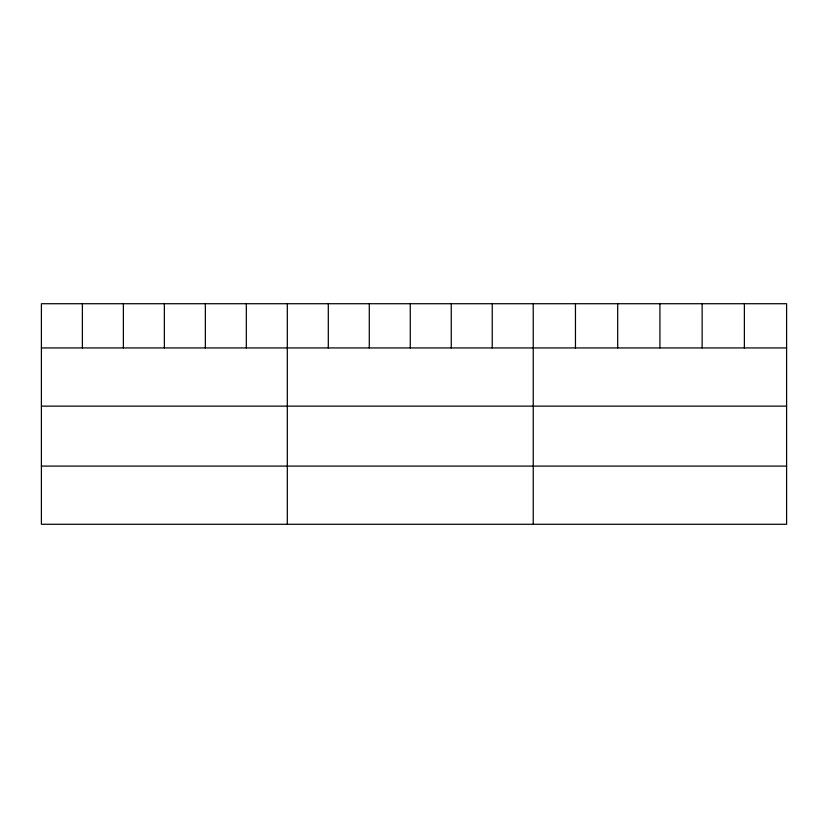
<?xml version="1.0" encoding="UTF-8"?>
<svg xmlns="http://www.w3.org/2000/svg" width="828" height="828" viewBox="0 0 828 828"><rect width="100%" height="100%" fill="white"/><g stroke="black" fill="none" stroke-linecap="round" stroke-linejoin="round"><path stroke-width="1.24" d="M786.6 347.936L786.6 524.279L41.4 524.279L41.4 303.721L786.6 303.721L786.6 347.936L41.4 347.936M41.4 406.134L786.6 406.134M41.4 466.092L786.6 466.092M744.372 303.721L744.372 347.936M702.144 303.721L702.144 347.936M659.916 303.721L659.916 347.936M617.688 303.721L617.688 347.936M575.46 303.721L575.46 347.936M533.232 303.721L533.232 524.279M492.246 303.721L492.246 347.936M451.26 303.721L451.26 347.936M410.274 303.721L410.274 347.936M369.288 303.721L369.288 347.936M328.302 303.721L328.302 347.936M287.316 303.721L287.316 524.279M246.33 303.721L246.33 347.936M205.344 303.721L205.344 347.936M164.358 303.721L164.358 347.936M123.372 303.721L123.372 347.936M82.386 303.721L82.386 347.936"/></g></svg>
